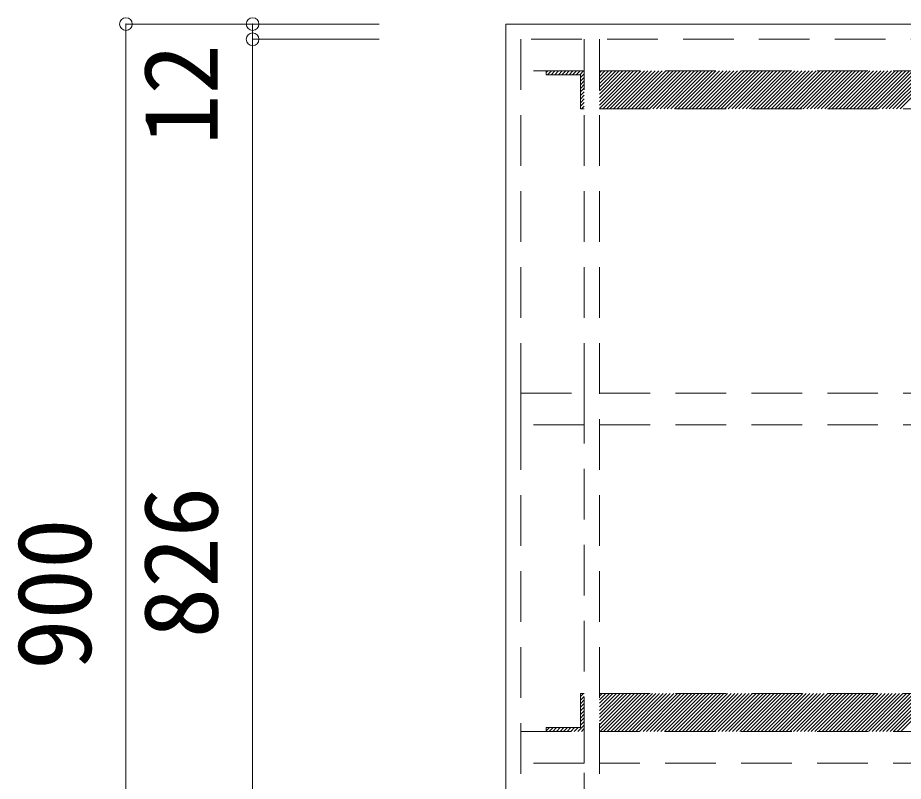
# Model space of a CAD drawing. Units: millimetres, scale not verified, with parts at other scales. Extents: x -6300 to 6300, y -4455 to 4455.
# Drawn here: x 709 to 1758, y 1302 to 2207 of the extents above; entities that cross this region are included whole.
import ezdxf
from ezdxf.enums import TextEntityAlignment as Align

# ---------------------------------------------------------------- set-up
doc = ezdxf.new("R2010")
doc.units = ezdxf.units.MM
doc.header["$LTSCALE"] = 30
doc.header["$PDMODE"] = 32
doc.header["$PDSIZE"] = 15
doc.linetypes.add('DASHED2', pattern=[3, 2, -1])
doc.layers.add('1-0', color=7, linetype='Continuous', lineweight=18)
doc.styles.add('ＭＳ ゴシック', font='')
doc.styles.get('ＭＳ ゴシック').set_extended_font_data('MS Gothic')

msp = doc.modelspace()

# ---------------------------------------------------------------- linework, layer by layer
at = {"layer": '1-0'}
for p, q in [((837, 2199.2), (837, 849.2)), ((837, 2199.2), (1137, 2199.2)), ((987, 2199.2), (987, 2181.2)), ((987, 2199.2), (1137, 2199.2)), ((1287, 886.7), (1287, 2199.2)), ((2637, 2199.2), (1287, 2199.2)), ((987, 2181.2), (1137, 2181.2)), ((987, 2181.2), (987, 942.2)), ((1335, 2141.91), (1336.79, 2143.7)), ((1336.53, 2139.2), (1341.03, 2143.7)), ((1340.77, 2139.2), (1345.27, 2143.7)), ((1345.02, 2139.2), (1349.52, 2143.7)), ((1349.26, 2139.2), (1353.76, 2143.7)), ((1353.5, 2139.2), (1358, 2143.7)), ((1357.74, 2139.2), (1362.24, 2143.7)), ((1361.99, 2139.2), (1366.49, 2143.7)), ((1366.23, 2139.2), (1370.73, 2143.7)), ((1370.47, 2139.2), (1374.97, 2143.7)), ((1374.71, 2139.2), (1379.21, 2143.7)), ((1398, 2099), (1442.7, 2143.7)), ((1398, 2103.25), (1438.45, 2143.7)), ((1398, 2107.49), (1434.21, 2143.7)), ((1398, 2111.73), (1429.97, 2143.7)), ((1398, 2115.97), (1425.72, 2143.7)), ((1398, 2120.22), (1421.48, 2143.7)), ((1398, 2124.46), (1417.24, 2143.7)), ((1398, 2128.7), (1413, 2143.7)), ((1398, 2132.95), (1408.75, 2143.7)), ((1398, 2137.19), (1404.51, 2143.7)), ((1398, 2141.43), (1400.27, 2143.7)), ((1398, 2099), (1442.7, 2143.7)), ((1398, 2103.25), (1438.45, 2143.7)), ((1398, 2107.49), (1434.21, 2143.7)), ((1398, 2111.73), (1429.97, 2143.7)), ((1398, 2115.97), (1425.72, 2143.7)), ((1398, 2120.22), (1421.48, 2143.7)), ((1398, 2124.46), (1417.24, 2143.7)), ((1398, 2128.7), (1413, 2143.7)), ((1398, 2132.95), (1408.75, 2143.7)), ((1398, 2137.19), (1404.51, 2143.7)), ((1398, 2141.43), (1400.27, 2143.7)), ((1401.94, 2098.7), (1446.94, 2143.7)), ((1401.94, 2098.7), (1446.94, 2143.7)), ((1406.18, 2098.7), (1451.18, 2143.7)), ((1406.18, 2098.7), (1451.18, 2143.7)), ((1410.42, 2098.7), (1455.42, 2143.7)), ((1410.42, 2098.7), (1455.42, 2143.7)), ((1414.67, 2098.7), (1459.67, 2143.7)), ((1414.67, 2098.7), (1459.67, 2143.7)), ((1418.91, 2098.7), (1463.91, 2143.7)), ((1418.91, 2098.7), (1463.91, 2143.7)), ((1423.15, 2098.7), (1468.15, 2143.7)), ((1423.15, 2098.7), (1468.15, 2143.7)), ((1427.39, 2098.7), (1472.39, 2143.7)), ((1427.39, 2098.7), (1472.39, 2143.7)), ((1431.64, 2098.7), (1476.64, 2143.7)), ((1431.64, 2098.7), (1476.64, 2143.7)), ((1435.88, 2098.7), (1480.88, 2143.7)), ((1435.88, 2098.7), (1480.88, 2143.7)), ((1440.12, 2098.7), (1485.12, 2143.7)), ((1440.12, 2098.7), (1485.12, 2143.7)), ((1444.36, 2098.7), (1489.36, 2143.7)), ((1444.36, 2098.7), (1489.36, 2143.7)), ((1448.61, 2098.7), (1493.61, 2143.7)), ((1448.61, 2098.7), (1493.61, 2143.7)), ((1452.85, 2098.7), (1497.85, 2143.7)), ((1452.85, 2098.7), (1497.85, 2143.7)), ((1457.09, 2098.7), (1502.09, 2143.7)), ((1457.09, 2098.7), (1502.09, 2143.7)), ((1461.34, 2098.7), (1506.34, 2143.7)), ((1461.34, 2098.7), (1506.34, 2143.7)), ((1465.58, 2098.7), (1510.58, 2143.7)), ((1465.58, 2098.7), (1510.58, 2143.7)), ((1469.82, 2098.7), (1514.82, 2143.7)), ((1469.82, 2098.7), (1514.82, 2143.7)), ((1474.06, 2098.7), (1519.06, 2143.7)), ((1474.06, 2098.7), (1519.06, 2143.7)), ((1478.31, 2098.7), (1523.31, 2143.7)), ((1478.31, 2098.7), (1523.31, 2143.7)), ((1482.55, 2098.7), (1527.55, 2143.7)), ((1482.55, 2098.7), (1527.55, 2143.7)), ((1486.79, 2098.7), (1531.79, 2143.7)), ((1486.79, 2098.7), (1531.79, 2143.7)), ((1491.03, 2098.7), (1536.03, 2143.7)), ((1491.03, 2098.7), (1536.03, 2143.7)), ((1495.28, 2098.7), (1540.28, 2143.7)), ((1495.28, 2098.7), (1540.28, 2143.7)), ((1499.52, 2098.7), (1544.52, 2143.7)), ((1499.52, 2098.7), (1544.52, 2143.7)), ((1503.76, 2098.7), (1548.76, 2143.7)), ((1503.76, 2098.7), (1548.76, 2143.7)), ((1508, 2098.7), (1553, 2143.7)), ((1508, 2098.7), (1553, 2143.7)), ((1512.25, 2098.7), (1557.25, 2143.7)), ((1512.25, 2098.7), (1557.25, 2143.7)), ((1516.49, 2098.7), (1561.49, 2143.7)), ((1516.49, 2098.7), (1561.49, 2143.7)), ((1520.73, 2098.7), (1565.73, 2143.7)), ((1520.73, 2098.7), (1565.73, 2143.7)), ((1524.97, 2098.7), (1569.97, 2143.7)), ((1524.97, 2098.7), (1569.97, 2143.7)), ((1529.22, 2098.7), (1574.22, 2143.7)), ((1529.22, 2098.7), (1574.22, 2143.7)), ((1533.46, 2098.7), (1578.46, 2143.7)), ((1533.46, 2098.7), (1578.46, 2143.7)), ((1537.7, 2098.7), (1582.7, 2143.7)), ((1537.7, 2098.7), (1582.7, 2143.7)), ((1541.95, 2098.7), (1586.95, 2143.7)), ((1541.95, 2098.7), (1586.95, 2143.7)), ((1546.19, 2098.7), (1591.19, 2143.7)), ((1546.19, 2098.7), (1591.19, 2143.7)), ((1550.43, 2098.7), (1595.43, 2143.7)), ((1550.43, 2098.7), (1595.43, 2143.7)), ((1554.67, 2098.7), (1599.67, 2143.7)), ((1554.67, 2098.7), (1599.67, 2143.7)), ((1558.92, 2098.7), (1603.92, 2143.7)), ((1558.92, 2098.7), (1603.92, 2143.7)), ((1563.16, 2098.7), (1608.16, 2143.7)), ((1563.16, 2098.7), (1608.16, 2143.7)), ((1567.4, 2098.7), (1612.4, 2143.7)), ((1567.4, 2098.7), (1612.4, 2143.7)), ((1571.64, 2098.7), (1616.64, 2143.7)), ((1571.64, 2098.7), (1616.64, 2143.7)), ((1575.89, 2098.7), (1620.89, 2143.7)), ((1575.89, 2098.7), (1620.89, 2143.7)), ((1580.13, 2098.7), (1625.13, 2143.7)), ((1580.13, 2098.7), (1625.13, 2143.7)), ((1584.37, 2098.7), (1629.37, 2143.7)), ((1584.37, 2098.7), (1629.37, 2143.7)), ((1588.61, 2098.7), (1633.61, 2143.7)), ((1588.61, 2098.7), (1633.61, 2143.7)), ((1592.86, 2098.7), (1637.86, 2143.7)), ((1592.86, 2098.7), (1637.86, 2143.7)), ((1597.1, 2098.7), (1642.1, 2143.7)), ((1597.1, 2098.7), (1642.1, 2143.7)), ((1601.34, 2098.7), (1646.34, 2143.7)), ((1601.34, 2098.7), (1646.34, 2143.7)), ((1605.58, 2098.7), (1650.58, 2143.7)), ((1605.58, 2098.7), (1650.58, 2143.7)), ((1609.83, 2098.7), (1654.83, 2143.7)), ((1609.83, 2098.7), (1654.83, 2143.7)), ((1614.07, 2098.7), (1659.07, 2143.7)), ((1614.07, 2098.7), (1659.07, 2143.7)), ((1618.31, 2098.7), (1663.31, 2143.7)), ((1618.31, 2098.7), (1663.31, 2143.7)), ((1622.56, 2098.7), (1667.56, 2143.7)), ((1622.56, 2098.7), (1667.56, 2143.7)), ((1626.8, 2098.7), (1671.8, 2143.7)), ((1626.8, 2098.7), (1671.8, 2143.7)), ((1631.04, 2098.7), (1676.04, 2143.7)), ((1631.04, 2098.7), (1676.04, 2143.7)), ((1635.28, 2098.7), (1680.28, 2143.7)), ((1635.28, 2098.7), (1680.28, 2143.7)), ((1639.53, 2098.7), (1684.53, 2143.7)), ((1639.53, 2098.7), (1684.53, 2143.7)), ((1643.77, 2098.7), (1688.77, 2143.7)), ((1643.77, 2098.7), (1688.77, 2143.7)), ((1648.01, 2098.7), (1693.01, 2143.7)), ((1648.01, 2098.7), (1693.01, 2143.7)), ((1652.25, 2098.7), (1697.25, 2143.7)), ((1652.25, 2098.7), (1697.25, 2143.7)), ((1656.5, 2098.7), (1701.5, 2143.7)), ((1656.5, 2098.7), (1701.5, 2143.7)), ((1660.74, 2098.7), (1705.74, 2143.7)), ((1660.74, 2098.7), (1705.74, 2143.7)), ((1664.98, 2098.7), (1709.98, 2143.7)), ((1664.98, 2098.7), (1709.98, 2143.7)), ((1669.22, 2098.7), (1714.22, 2143.7)), ((1669.22, 2098.7), (1714.22, 2143.7)), ((1673.47, 2098.7), (1718.47, 2143.7)), ((1673.47, 2098.7), (1718.47, 2143.7)), ((1677.71, 2098.7), (1722.71, 2143.7)), ((1677.71, 2098.7), (1722.71, 2143.7)), ((1681.95, 2098.7), (1726.95, 2143.7)), ((1681.95, 2098.7), (1726.95, 2143.7)), ((1686.19, 2098.7), (1731.19, 2143.7)), ((1686.19, 2098.7), (1731.19, 2143.7)), ((1690.44, 2098.7), (1735.44, 2143.7)), ((1690.44, 2098.7), (1735.44, 2143.7)), ((1694.68, 2098.7), (1739.68, 2143.7)), ((1694.68, 2098.7), (1739.68, 2143.7)), ((1698.92, 2098.7), (1743.92, 2143.7)), ((1698.92, 2098.7), (1743.92, 2143.7)), ((1703.17, 2098.7), (1748.17, 2143.7)), ((1703.17, 2098.7), (1748.17, 2143.7)), ((1707.41, 2098.7), (1752.41, 2143.7)), ((1707.41, 2098.7), (1752.41, 2143.7)), ((1711.65, 2098.7), (1756.65, 2143.7)), ((1711.65, 2098.7), (1756.65, 2143.7)), ((1715.89, 2098.7), (1760.89, 2143.7)), ((1715.89, 2098.7), (1760.89, 2143.7)), ((1720.14, 2098.7), (1765.14, 2143.7)), ((1720.14, 2098.7), (1765.14, 2143.7)), ((1724.38, 2098.7), (1769.38, 2143.7)), ((1724.38, 2098.7), (1769.38, 2143.7)), ((1728.62, 2098.7), (1773.62, 2143.7)), ((1728.62, 2098.7), (1773.62, 2143.7)), ((1732.86, 2098.7), (1777.86, 2143.7)), ((1732.86, 2098.7), (1777.86, 2143.7)), ((1737.11, 2098.7), (1782.11, 2143.7)), ((1737.11, 2098.7), (1782.11, 2143.7)), ((1741.35, 2098.7), (1786.35, 2143.7)), ((1741.35, 2098.7), (1786.35, 2143.7)), ((1745.59, 2098.7), (1790.59, 2143.7)), ((1745.59, 2098.7), (1790.59, 2143.7)), ((1749.83, 2098.7), (1794.83, 2143.7)), ((1749.83, 2098.7), (1794.83, 2143.7)), ((1754.08, 2098.7), (1799.08, 2143.7)), ((1754.08, 2098.7), (1799.08, 2143.7)), ((1375.5, 2135.74), (1380, 2140.24)), ((1375.5, 2131.5), (1380, 2136)), ((1375.5, 2127.26), (1380, 2131.76)), ((1375.5, 2123.01), (1380, 2127.51)), ((1375.5, 2118.77), (1380, 2123.27)), ((1375.5, 2114.53), (1380, 2119.03)), ((1375.5, 2110.29), (1380, 2114.79)), ((1375.5, 2106.04), (1380, 2110.54)), ((1375.5, 2101.8), (1380, 2106.3)), ((1376.64, 2098.7), (1380, 2102.06)), ((1375.5, 1402.69), (1379.26, 1406.45)), ((1398, 1365.03), (1439.42, 1406.45)), ((1398, 1369.27), (1435.18, 1406.45)), ((1398, 1373.51), (1430.94, 1406.45)), ((1398, 1377.76), (1426.69, 1406.45)), ((1398, 1382), (1422.45, 1406.45)), ((1398, 1386.24), (1418.21, 1406.45)), ((1398, 1390.48), (1413.97, 1406.45)), ((1398, 1394.73), (1409.72, 1406.45)), ((1398, 1398.97), (1405.48, 1406.45)), ((1398, 1403.21), (1401.24, 1406.45)), ((1398.66, 1361.45), (1443.66, 1406.45)), ((1402.91, 1361.45), (1447.91, 1406.45)), ((1407.15, 1361.45), (1452.15, 1406.45)), ((1411.39, 1361.45), (1456.39, 1406.45)), ((1415.64, 1361.45), (1460.64, 1406.45)), ((1419.88, 1361.45), (1464.88, 1406.45)), ((1424.12, 1361.45), (1469.12, 1406.45)), ((1428.36, 1361.45), (1473.36, 1406.45)), ((1432.61, 1361.45), (1477.61, 1406.45)), ((1436.85, 1361.45), (1481.85, 1406.45)), ((1441.09, 1361.45), (1486.09, 1406.45)), ((1445.33, 1361.45), (1490.33, 1406.45)), ((1449.58, 1361.45), (1494.58, 1406.45)), ((1453.82, 1361.45), (1498.82, 1406.45)), ((1458.06, 1361.45), (1503.06, 1406.45)), ((1462.3, 1361.45), (1507.3, 1406.45)), ((1466.55, 1361.45), (1511.55, 1406.45)), ((1470.79, 1361.45), (1515.79, 1406.45)), ((1475.03, 1361.45), (1520.03, 1406.45)), ((1479.28, 1361.45), (1524.28, 1406.45)), ((1483.52, 1361.45), (1528.52, 1406.45)), ((1487.76, 1361.45), (1532.76, 1406.45)), ((1492, 1361.45), (1537, 1406.45)), ((1496.25, 1361.45), (1541.25, 1406.45)), ((1500.49, 1361.45), (1545.49, 1406.45)), ((1504.73, 1361.45), (1549.73, 1406.45)), ((1508.97, 1361.45), (1553.97, 1406.45)), ((1513.22, 1361.45), (1558.22, 1406.45)), ((1517.46, 1361.45), (1562.46, 1406.45)), ((1521.7, 1361.45), (1566.7, 1406.45)), ((1525.94, 1361.45), (1570.94, 1406.45)), ((1530.19, 1361.45), (1575.19, 1406.45)), ((1534.43, 1361.45), (1579.43, 1406.45)), ((1538.67, 1361.45), (1583.67, 1406.45)), ((1542.91, 1361.45), (1587.91, 1406.45)), ((1547.16, 1361.45), (1592.16, 1406.45)), ((1551.4, 1361.45), (1596.4, 1406.45)), ((1555.64, 1361.45), (1600.64, 1406.45)), ((1559.89, 1361.45), (1604.89, 1406.45)), ((1564.13, 1361.45), (1609.13, 1406.45)), ((1568.37, 1361.45), (1613.37, 1406.45)), ((1572.61, 1361.45), (1617.61, 1406.45)), ((1576.86, 1361.45), (1621.86, 1406.45)), ((1581.1, 1361.45), (1626.1, 1406.45)), ((1585.34, 1361.45), (1630.34, 1406.45)), ((1589.58, 1361.45), (1634.58, 1406.45)), ((1593.83, 1361.45), (1638.83, 1406.45)), ((1598.07, 1361.45), (1643.07, 1406.45)), ((1602.31, 1361.45), (1647.31, 1406.45)), ((1606.55, 1361.45), (1651.55, 1406.45)), ((1610.8, 1361.45), (1655.8, 1406.45)), ((1615.04, 1361.45), (1660.04, 1406.45)), ((1619.28, 1361.45), (1664.28, 1406.45)), ((1623.52, 1361.45), (1668.52, 1406.45)), ((1627.77, 1361.45), (1672.77, 1406.45)), ((1632.01, 1361.45), (1677.01, 1406.45)), ((1636.25, 1361.45), (1681.25, 1406.45)), ((1640.5, 1361.45), (1685.5, 1406.45)), ((1644.74, 1361.45), (1689.74, 1406.45)), ((1648.98, 1361.45), (1693.98, 1406.45)), ((1653.22, 1361.45), (1698.22, 1406.45)), ((1657.47, 1361.45), (1702.47, 1406.45)), ((1661.71, 1361.45), (1706.71, 1406.45)), ((1665.95, 1361.45), (1710.95, 1406.45)), ((1670.19, 1361.45), (1715.19, 1406.45)), ((1674.44, 1361.45), (1719.44, 1406.45)), ((1678.68, 1361.45), (1723.68, 1406.45)), ((1682.92, 1361.45), (1727.92, 1406.45)), ((1687.16, 1361.45), (1732.16, 1406.45)), ((1691.41, 1361.45), (1736.41, 1406.45)), ((1695.65, 1361.45), (1740.65, 1406.45)), ((1699.89, 1361.45), (1744.89, 1406.45)), ((1704.14, 1361.45), (1749.14, 1406.45)), ((1708.38, 1361.45), (1753.38, 1406.45)), ((1712.62, 1361.45), (1757.62, 1406.45)), ((1716.86, 1361.45), (1761.86, 1406.45)), ((1721.11, 1361.45), (1766.11, 1406.45)), ((1725.35, 1361.45), (1770.35, 1406.45)), ((1729.59, 1361.45), (1774.59, 1406.45)), ((1733.83, 1361.45), (1778.83, 1406.45)), ((1738.08, 1361.45), (1783.08, 1406.45)), ((1742.32, 1361.45), (1787.32, 1406.45)), ((1746.56, 1361.45), (1791.56, 1406.45)), ((1750.8, 1361.45), (1795.8, 1406.45)), ((1755.05, 1361.45), (1800.05, 1406.45)), ((1375.5, 1398.44), (1380, 1402.94)), ((1375.5, 1394.2), (1380, 1398.7)), ((1375.5, 1389.96), (1380, 1394.46)), ((1375.5, 1385.71), (1380, 1390.21)), ((1375.5, 1381.47), (1380, 1385.97)), ((1375.5, 1377.23), (1380, 1381.73)), ((1375.5, 1372.99), (1380, 1377.49)), ((1335, 1362.19), (1338.76, 1365.95)), ((1338.51, 1361.45), (1343.01, 1365.95)), ((1342.75, 1361.45), (1347.25, 1365.95)), ((1346.99, 1361.45), (1351.49, 1365.95)), ((1351.24, 1361.45), (1355.74, 1365.95)), ((1355.48, 1361.45), (1359.98, 1365.95)), ((1359.72, 1361.45), (1364.22, 1365.95)), ((1363.96, 1361.45), (1368.46, 1365.95)), ((1368.21, 1361.45), (1372.71, 1365.95)), ((1372.45, 1361.45), (1380, 1369)), ((1375.5, 1368.74), (1380, 1373.24)), ((1376.69, 1361.45), (1380, 1364.76))]:
    msp.add_line(p, q, dxfattribs=at)
at = {"layer": '1-0', "linetype": 'DASHED2'}
for p, q in [((2637, 2181.2), (1287, 2181.2)), ((1305, 2181.2), (1305, 886.7)), ((1380, 2181.2), (1380, 1762.29)), ((1398, 2181.2), (1398, 904.7)), ((1380, 2143.7), (1305, 2143.7)), ((1335, 2143.7), (1335, 2139.2)), ((2526, 2143.7), (1398, 2143.7)), ((1375.5, 2139.2), (1335, 2139.2)), ((1375.5, 2139.2), (1375.5, 2098.7)), ((1380, 2098.7), (1375.5, 2098.7)), ((1398, 2098.7), (2526, 2098.7)), ((1305, 1761.95), (1380, 1761.95)), ((1305, 1724.45), (1305, 1761.95)), ((1380, 1762.29), (1380, 904.7)), ((1380, 1761.95), (1380, 1724.45)), ((1398, 1761.95), (2526, 1761.95)), ((1380, 1724.45), (1305, 1724.45)), ((1398, 1724.45), (2526, 1724.45)), ((1380, 1406.45), (1375.5, 1406.45)), ((1375.5, 1365.95), (1375.5, 1406.45)), ((1398, 1406.45), (2526, 1406.45)), ((1375.5, 1365.95), (1335, 1365.95)), ((1335, 1361.45), (1335, 1365.95)), ((1305, 1361.45), (1380, 1361.45)), ((1305, 1323.95), (1305, 1361.45)), ((1380, 1361.45), (1380, 1323.95)), ((2526, 1361.45), (1398, 1361.45)), ((1380, 1323.95), (1305, 1323.95)), ((2526, 1323.95), (1398, 1323.95))]:
    msp.add_line(p, q, dxfattribs=at)
at = {"layer": '1-0'}
for p in [(837, 2199.2), (987, 2199.2), (987, 2181.2)]:
    msp.add_point(p, dxfattribs=at)

# ---------------------------------------------------------------- texts
at = {"layer": '1-0', "style": 'ＭＳ ゴシック'}
for s, p in [('12', (972, 2055.82)), ('826', (972, 1471.7)), ('900', (822, 1434.2))]:
    msp.add_text(s, height=87.98, rotation=90, dxfattribs=at).set_placement(p, align=Align.BOTTOM_LEFT)

doc.saveas('drawing.dxf')
